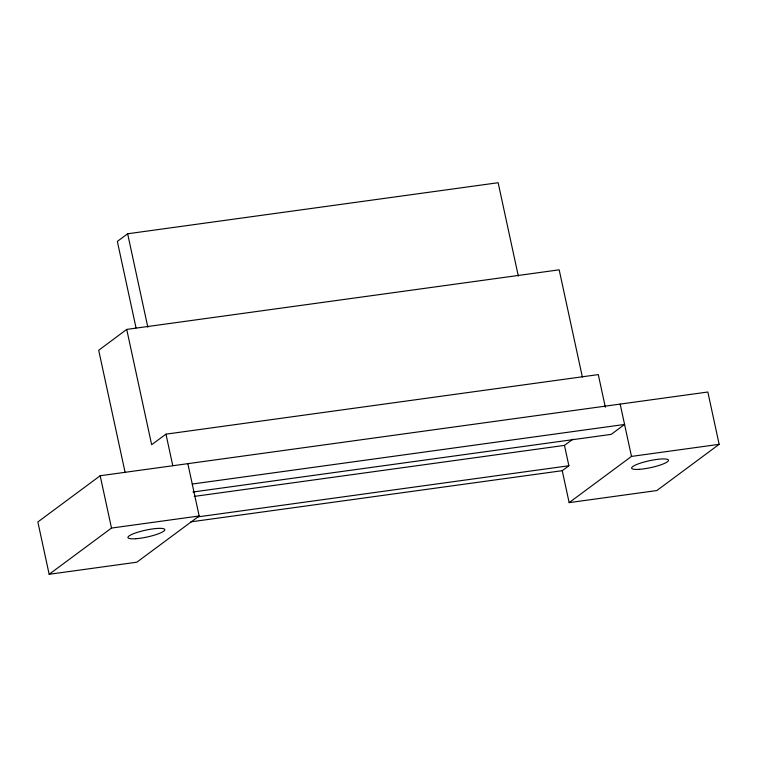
<?xml version="1.0" encoding="UTF-8"?>
<svg xmlns="http://www.w3.org/2000/svg" width="757" height="757" viewBox="0 0 757 757"><rect width="100%" height="100%" fill="white"/><g stroke="black" fill="none" stroke-linecap="round" stroke-linejoin="round"><path stroke-width="1.14" d="M582.36 377.043L559.177 269.823L126.722 329.409L98.694 350.264L125.16 472.642M518.327 276.087L498.144 182.721L127.64 233.771L117.344 241.407L136.033 327.866M572.945 439.117L564.476 445.39L568.876 465.763L562.243 470.684L569.15 502.629L656.821 490.555L719.15 444.331L707.842 392.012L100.179 475.746L37.85 521.961L49.158 574.279L136.828 562.205L199.157 515.981L187.85 463.663M49.158 574.279L111.497 528.064L199.157 515.981M569.15 502.629L631.489 456.414L719.15 444.331M605.354 407.238L598.295 374.592L165.972 434.158L151.646 444.7L126.722 329.409M192.25 484.035L624.582 424.459L611.221 434.367L192.95 492.003M194.237 496.412L564.476 445.39M197.473 516.936L568.876 465.763M190.84 521.857L562.243 470.684M620.172 404.096L631.489 456.414M127.64 233.771L147.823 327.147M165.972 434.158L172.785 465.687M100.179 475.746L111.497 528.064M639.476 469.321A18.849 3.501 -12.2 0 0 668.422 460.672A18.849 3.501 -12.2 0 0 642.258 462.565A18.849 3.501 -12.2 0 0 639.476 469.321M135.787 538.729A18.849 3.501 -12.2 0 0 164.742 530.07A18.849 3.501 -12.2 0 0 138.578 531.972A18.849 3.501 -12.2 0 0 135.787 538.729"/></g></svg>
